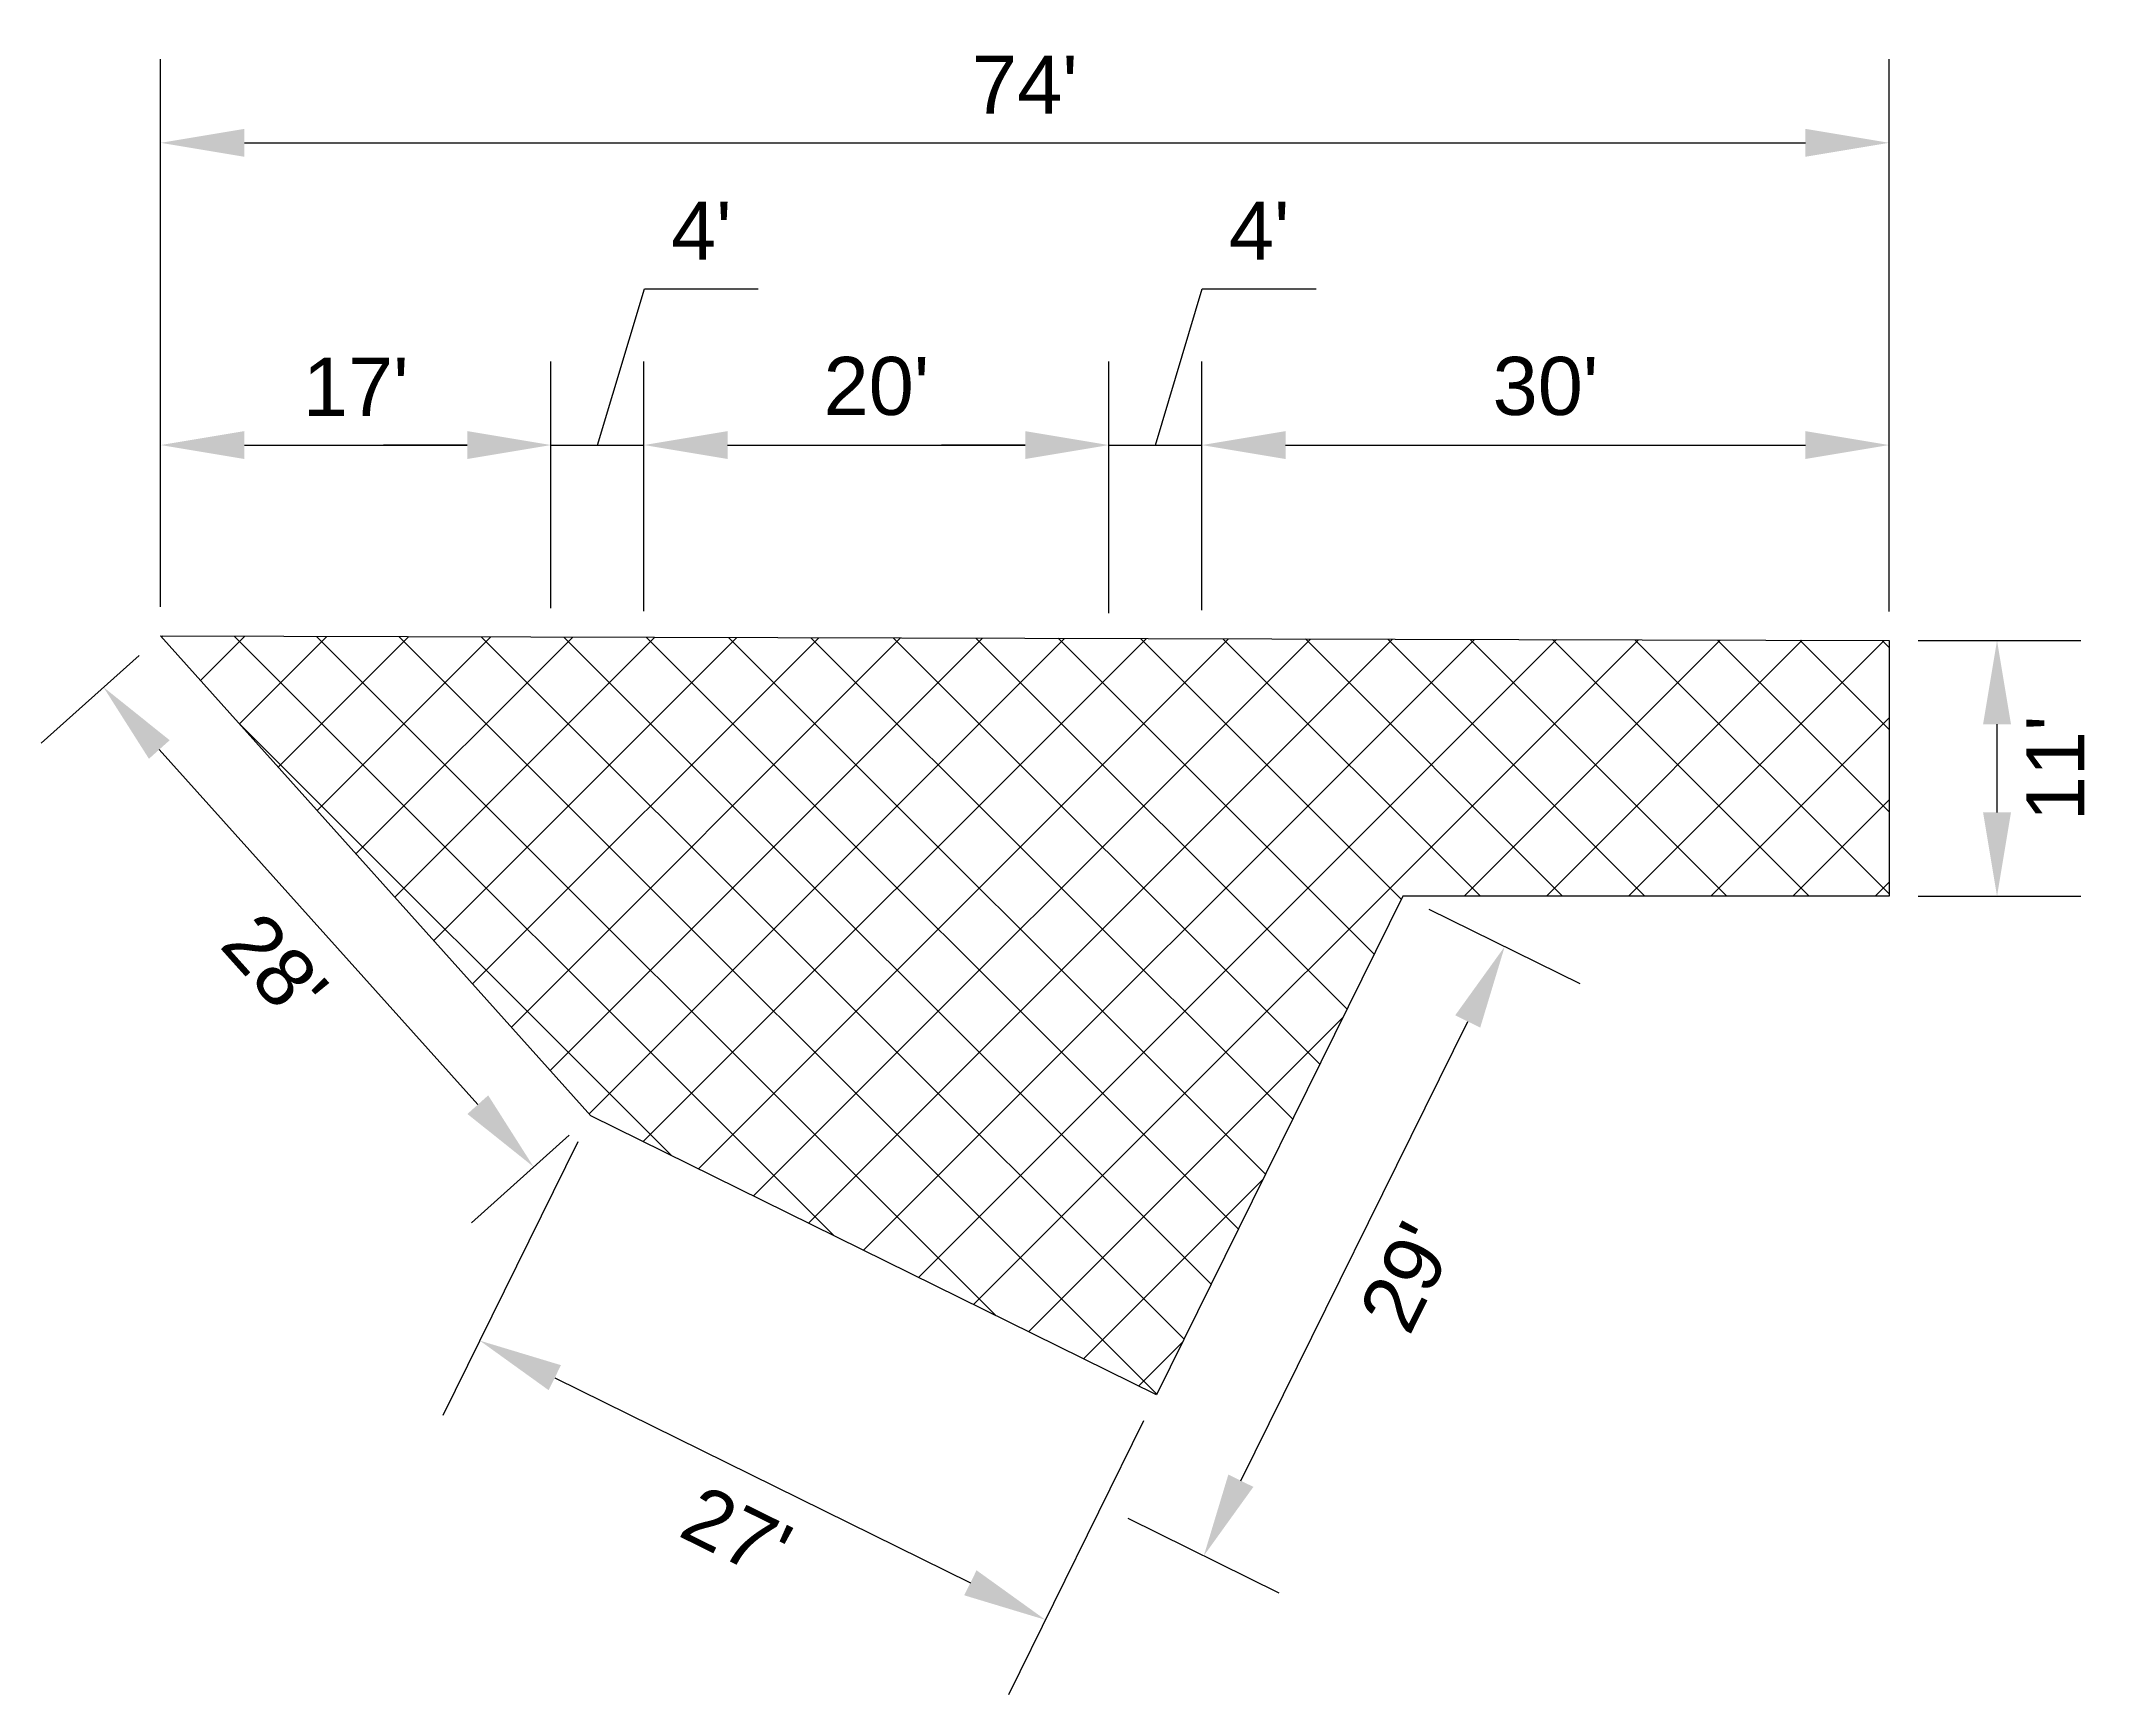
# Model space of a CAD drawing. Extents: x 6427206 to 6435731, y 1884028 to 1888410.
# Drawn here: x 6433979.1 to 6434067.6, y 1885198.6 to 1885269.7 of the extents above; entities that cross this region are included whole.
import ezdxf

# ---------------------------------------------------------------- set-up
doc = ezdxf.new("R2010")
doc.units = 0
doc.header["$MEASUREMENT"] = 0
doc.layers.get('Defpoints').update_dxf_attribs({"lineweight": 25})
doc.layers.add('ANNO-DIMS-ESMT', color=150, linetype='Continuous', lineweight=25, plot=False)
doc.layers.add('C-LIMIT-LEASE-IMPACT', color=7, linetype='Continuous', lineweight=30)
doc.layers.add('C-LIMIT-LEASE-IMPACT-HATCH', color=7, linetype='Continuous', lineweight=30)
doc.styles.add('Arial 0.125', font='arial.ttf', dxfattribs={"height": 0.125})
doc.dimstyles.new('Arial 0.125', dxfattribs={"dimtxt": 0.125, "dimasz": 0.18, "dimexe": 0.18, "dimexo": 0.0625, "dimgap": 0.0625, "dimtad": 2, "dimdec": 0, "dimzin": 0, "dimdsep": 46, "dimtxsty": 'Arial 0.125', "dimcen": 0.09, "dimclrt": 256, "dimadec": 0, "dimazin": 0, "dimtfac": 1, "dimtdec": 0, "dimtofl": 0, "dimtmove": 0, "dimatfit": 3, "dimfxl": 1, "dimtfill": 1, "dimtolj": 1, "dimtzin": 0, "dimarcsym": 0})

# ---------------------------------------------------------------- blocks, each defined once
blk = doc.blocks.new('*D77')
at = {"layer": 'ANNO-DIMS-ESMT', "color": 0, "lineweight": -2, "transparency": 16777216}
for p, q in [((6433984.191, 1885245.399), (6433984.191, 1885268.971)), ((6434058.549, 1885245.202), (6434058.549, 1885268.971)), ((6433987.791, 1885265.371), (6434054.949, 1885265.371))]:
    blk.add_line(p, q, dxfattribs=at)
at = {"layer": 'ANNO-DIMS-ESMT', "color": 0, "transparency": 16777216}
for points in [[(6433987.791, 1885265.971), (6433987.791, 1885264.771), (6433984.191, 1885265.371)], [(6434054.949, 1885265.971), (6434054.949, 1885264.771), (6434058.549, 1885265.371)]]:
    blk.add_solid(points, dxfattribs=at)
at = {"layer": 'Defpoints', "color": 0, "transparency": 16777216}
for p in [(6434058.549, 1885265.371), (6433984.191, 1885244.149), (6434058.549, 1885243.952)]:
    blk.add_point(p, dxfattribs=at)
at = {"layer": 'ANNO-DIMS-ESMT', "transparency": 16777216, "insert": (6434021.37, 1885267.871), "char_height": 2.5, "attachment_point": 5, "style": 'Arial 0.125', "bg_fill": 3, "box_fill_scale": 1.25, "bg_fill_color": 256, "bg_fill_true_color": 13158600, "bg_fill_transparency": 0}
blk.add_mtext("\\A1;74'", dxfattribs=at)
blk = doc.blocks.new('*D78')
at = {"layer": 'ANNO-DIMS-ESMT', "color": 0, "lineweight": -2, "transparency": 16777216}
for p, q in [((6433984.191, 1885245.399), (6433984.191, 1885255.964)), ((6434000.983, 1885245.348), (6434000.983, 1885255.964)), ((6433987.791, 1885252.364), (6433997.383, 1885252.364))]:
    blk.add_line(p, q, dxfattribs=at)
at = {"layer": 'ANNO-DIMS-ESMT', "color": 0, "transparency": 16777216}
for points in [[(6433987.791, 1885252.964), (6433987.791, 1885251.764), (6433984.191, 1885252.364)], [(6433997.383, 1885252.964), (6433997.383, 1885251.764), (6434000.983, 1885252.364)]]:
    blk.add_solid(points, dxfattribs=at)
at = {"layer": 'Defpoints', "color": 0, "transparency": 16777216}
for p in [(6434000.983, 1885252.364), (6433984.191, 1885244.149), (6434000.983, 1885244.098)]:
    blk.add_point(p, dxfattribs=at)
at = {"layer": 'ANNO-DIMS-ESMT', "transparency": 16777216, "insert": (6433992.587, 1885254.869), "char_height": 2.5, "attachment_point": 5, "style": 'Arial 0.125', "bg_fill": 3, "box_fill_scale": 1.25, "bg_fill_color": 256, "bg_fill_true_color": 13158600, "bg_fill_transparency": 0}
blk.add_mtext("\\A1;17'", dxfattribs=at)
blk = doc.blocks.new('*D79')
at = {"layer": 'ANNO-DIMS-ESMT', "color": 0, "lineweight": -2, "transparency": 16777216}
for p, q in [((6434002.983, 1885252.364), (6434005.001, 1885259.089)), ((6434005.001, 1885259.089), (6434009.902, 1885259.089)), ((6434000.983, 1885245.348), (6434000.983, 1885255.964)), ((6434004.983, 1885245.212), (6434004.983, 1885255.964)), ((6433997.383, 1885252.364), (6433993.783, 1885252.364)), ((6434000.983, 1885252.364), (6434004.983, 1885252.364)), ((6434008.583, 1885252.364), (6434012.183, 1885252.364))]:
    blk.add_line(p, q, dxfattribs=at)
at = {"layer": 'ANNO-DIMS-ESMT', "color": 0, "transparency": 16777216}
for points in [[(6433997.383, 1885252.964), (6433997.383, 1885251.764), (6434000.983, 1885252.364)], [(6434008.583, 1885252.964), (6434008.583, 1885251.764), (6434004.983, 1885252.364)]]:
    blk.add_solid(points, dxfattribs=at)
at = {"layer": 'Defpoints', "color": 0, "transparency": 16777216}
for p in [(6434004.983, 1885252.364), (6434000.983, 1885244.098), (6434004.983, 1885243.962)]:
    blk.add_point(p, dxfattribs=at)
at = {"layer": 'ANNO-DIMS-ESMT', "transparency": 16777216, "insert": (6434007.451, 1885261.589), "char_height": 2.5, "attachment_point": 5, "style": 'Arial 0.125', "bg_fill": 3, "box_fill_scale": 1.25, "bg_fill_color": 256, "bg_fill_true_color": 13158600, "bg_fill_transparency": 0}
blk.add_mtext("\\A1;4'", dxfattribs=at)
blk = doc.blocks.new('*D80')
at = {"layer": 'ANNO-DIMS-ESMT', "color": 0, "lineweight": -2, "transparency": 16777216}
for p, q in [((6434004.983, 1885245.212), (6434004.983, 1885255.964)), ((6434024.983, 1885245.136), (6434024.983, 1885255.964)), ((6434008.583, 1885252.364), (6434021.383, 1885252.364))]:
    blk.add_line(p, q, dxfattribs=at)
at = {"layer": 'ANNO-DIMS-ESMT', "color": 0, "transparency": 16777216}
for points in [[(6434008.583, 1885252.964), (6434008.583, 1885251.764), (6434004.983, 1885252.364)], [(6434021.383, 1885252.964), (6434021.383, 1885251.764), (6434024.983, 1885252.364)]]:
    blk.add_solid(points, dxfattribs=at)
at = {"layer": 'Defpoints', "color": 0, "transparency": 16777216}
for p in [(6434024.983, 1885252.364), (6434004.983, 1885243.962), (6434024.983, 1885243.886)]:
    blk.add_point(p, dxfattribs=at)
at = {"layer": 'ANNO-DIMS-ESMT', "transparency": 16777216, "insert": (6434014.983, 1885254.89), "char_height": 2.5, "attachment_point": 5, "style": 'Arial 0.125', "bg_fill": 3, "box_fill_scale": 1.25, "bg_fill_color": 256, "bg_fill_true_color": 13158600, "bg_fill_transparency": 0}
blk.add_mtext("\\A1;20'", dxfattribs=at)
blk = doc.blocks.new('*D81')
at = {"layer": 'ANNO-DIMS-ESMT', "color": 0, "lineweight": -2, "transparency": 16777216}
for p, q in [((6434026.983, 1885252.364), (6434029, 1885259.089)), ((6434029, 1885259.089), (6434033.901, 1885259.089)), ((6434024.983, 1885245.136), (6434024.983, 1885255.964)), ((6434028.983, 1885245.253), (6434028.983, 1885255.964)), ((6434021.383, 1885252.364), (6434017.783, 1885252.364)), ((6434024.983, 1885252.364), (6434028.983, 1885252.364)), ((6434032.583, 1885252.364), (6434036.183, 1885252.364))]:
    blk.add_line(p, q, dxfattribs=at)
at = {"layer": 'ANNO-DIMS-ESMT', "color": 0, "transparency": 16777216}
for points in [[(6434021.383, 1885252.964), (6434021.383, 1885251.764), (6434024.983, 1885252.364)], [(6434032.583, 1885252.964), (6434032.583, 1885251.764), (6434028.983, 1885252.364)]]:
    blk.add_solid(points, dxfattribs=at)
at = {"layer": 'Defpoints', "color": 0, "transparency": 16777216}
for p in [(6434028.983, 1885252.364), (6434024.983, 1885243.886), (6434028.983, 1885244.003)]:
    blk.add_point(p, dxfattribs=at)
at = {"layer": 'ANNO-DIMS-ESMT', "transparency": 16777216, "insert": (6434031.451, 1885261.589), "char_height": 2.5, "attachment_point": 5, "style": 'Arial 0.125', "bg_fill": 3, "box_fill_scale": 1.25, "bg_fill_color": 256, "bg_fill_true_color": 13158600, "bg_fill_transparency": 0}
blk.add_mtext("\\A1;4'", dxfattribs=at)
blk = doc.blocks.new('*D82')
at = {"layer": 'ANNO-DIMS-ESMT', "color": 0, "lineweight": -2, "transparency": 16777216}
for p, q in [((6434028.983, 1885245.253), (6434028.983, 1885255.964)), ((6434058.549, 1885245.202), (6434058.549, 1885255.964)), ((6434032.583, 1885252.364), (6434054.949, 1885252.364))]:
    blk.add_line(p, q, dxfattribs=at)
at = {"layer": 'ANNO-DIMS-ESMT', "color": 0, "transparency": 16777216}
for points in [[(6434032.583, 1885252.964), (6434032.583, 1885251.764), (6434028.983, 1885252.364)], [(6434054.949, 1885252.964), (6434054.949, 1885251.764), (6434058.549, 1885252.364)]]:
    blk.add_solid(points, dxfattribs=at)
at = {"layer": 'Defpoints', "color": 0, "transparency": 16777216}
for p in [(6434058.549, 1885252.364), (6434028.983, 1885244.003), (6434058.549, 1885243.952)]:
    blk.add_point(p, dxfattribs=at)
at = {"layer": 'ANNO-DIMS-ESMT', "transparency": 16777216, "insert": (6434043.766, 1885254.891), "char_height": 2.5, "attachment_point": 5, "style": 'Arial 0.125', "bg_fill": 3, "box_fill_scale": 1.25, "bg_fill_color": 256, "bg_fill_true_color": 13158600, "bg_fill_transparency": 0}
blk.add_mtext("\\A1;30'", dxfattribs=at)
blk = doc.blocks.new('*D83')
at = {"layer": 'ANNO-DIMS-ESMT', "color": 0, "lineweight": -2, "transparency": 16777216}
for p, q in [((6434002.145, 1885222.383), (6433996.325, 1885210.596)), ((6434001.147, 1885212.23), (6434019.026, 1885203.402)), ((6434026.48, 1885210.367), (6434020.661, 1885198.58))]:
    blk.add_line(p, q, dxfattribs=at)
at = {"layer": 'ANNO-DIMS-ESMT', "color": 0, "transparency": 16777216}
for points in [[(6434001.412, 1885212.768), (6434000.881, 1885211.692), (6433997.919, 1885213.824)], [(6434019.292, 1885203.94), (6434018.761, 1885202.864), (6434022.254, 1885201.808)]]:
    blk.add_solid(points, dxfattribs=at)
at = {"layer": 'Defpoints', "color": 0, "transparency": 16777216}
for p in [(6434002.698, 1885223.504), (6434027.034, 1885211.488), (6434022.254, 1885201.808)]:
    blk.add_point(p, dxfattribs=at)
at = {"layer": 'ANNO-DIMS-ESMT', "transparency": 16777216, "insert": (6434008.977, 1885205.569), "char_height": 2.5, "attachment_point": 5, "rotation": 333.72232, "style": 'Arial 0.125', "bg_fill": 3, "box_fill_scale": 1.25, "bg_fill_color": 256, "bg_fill_true_color": 13158600, "bg_fill_transparency": 0}
blk.add_mtext("\\A1;27'", dxfattribs=at)
blk = doc.blocks.new('*D84')
at = {"layer": 'ANNO-DIMS-ESMT', "color": 0, "lineweight": -2, "transparency": 16777216}
for p, q in [((6434059.799, 1885243.952), (6434066.792, 1885243.952)), ((6434063.192, 1885236.552), (6434063.192, 1885240.352)), ((6434059.799, 1885232.952), (6434066.792, 1885232.952))]:
    blk.add_line(p, q, dxfattribs=at)
at = {"layer": 'ANNO-DIMS-ESMT', "color": 0, "transparency": 16777216}
for points in [[(6434062.592, 1885240.352), (6434063.792, 1885240.352), (6434063.192, 1885243.952)], [(6434062.592, 1885236.552), (6434063.792, 1885236.552), (6434063.192, 1885232.952)]]:
    blk.add_solid(points, dxfattribs=at)
at = {"layer": 'Defpoints', "color": 0, "transparency": 16777216}
for p in [(6434058.549, 1885243.952), (6434063.192, 1885243.952), (6434058.549, 1885232.952)]:
    blk.add_point(p, dxfattribs=at)
at = {"layer": 'ANNO-DIMS-ESMT', "transparency": 16777216, "insert": (6434065.698, 1885238.452), "char_height": 2.5, "attachment_point": 5, "rotation": 90, "style": 'Arial 0.125', "bg_fill": 3, "box_fill_scale": 1.25, "bg_fill_color": 256, "bg_fill_true_color": 13158600, "bg_fill_transparency": 0}
blk.add_mtext("\\A1;11'", dxfattribs=at)
blk = doc.blocks.new('*D85')
at = {"layer": 'ANNO-DIMS-ESMT', "color": 0, "lineweight": -2, "transparency": 16777216}
for p, q in [((6434038.752, 1885232.398), (6434045.243, 1885229.194)), ((6434030.662, 1885207.794), (6434040.421, 1885227.559)), ((6434025.806, 1885206.177), (6434032.296, 1885202.973))]:
    blk.add_line(p, q, dxfattribs=at)
at = {"layer": 'ANNO-DIMS-ESMT', "color": 0, "transparency": 16777216}
for points in [[(6434039.883, 1885227.825), (6434040.959, 1885227.294), (6434042.015, 1885230.787)], [(6434030.124, 1885208.06), (6434031.2, 1885207.529), (6434029.068, 1885204.566)]]:
    blk.add_solid(points, dxfattribs=at)
at = {"layer": 'Defpoints', "color": 0, "transparency": 16777216}
for p in [(6434037.631, 1885232.952), (6434042.015, 1885230.787), (6434024.685, 1885206.731)]:
    blk.add_point(p, dxfattribs=at)
at = {"layer": 'ANNO-DIMS-ESMT', "transparency": 16777216, "insert": (6434037.807, 1885216.558), "char_height": 2.5, "attachment_point": 5, "rotation": 63.72232, "style": 'Arial 0.125', "bg_fill": 3, "box_fill_scale": 1.25, "bg_fill_color": 256, "bg_fill_true_color": 13158600, "bg_fill_transparency": 0}
blk.add_mtext("\\A1;29'", dxfattribs=at)
blk = doc.blocks.new('*D132')
at = {"layer": 'ANNO-DIMS-ESMT', "color": 0, "lineweight": -2, "transparency": 16777216}
for p, q in [((6433983.26, 1885243.315), (6433979.05, 1885239.541)), ((6433984.134, 1885239.263), (6433997.835, 1885223.979)), ((6434001.767, 1885222.669), (6433997.557, 1885218.895))]:
    blk.add_line(p, q, dxfattribs=at)
at = {"layer": 'ANNO-DIMS-ESMT', "color": 0, "transparency": 16777216}
for points in [[(6433984.58, 1885239.663), (6433983.687, 1885238.862), (6433981.731, 1885241.944)], [(6433998.282, 1885224.379), (6433997.388, 1885223.578), (6434000.238, 1885221.298)]]:
    blk.add_solid(points, dxfattribs=at)
at = {"layer": 'Defpoints', "color": 0, "transparency": 16777216}
for p in [(6433984.191, 1885244.149), (6434002.698, 1885223.504), (6434000.238, 1885221.298)]:
    blk.add_point(p, dxfattribs=at)
at = {"layer": 'ANNO-DIMS-ESMT', "transparency": 16777216, "insert": (6433989.103, 1885229.934), "char_height": 2.5, "attachment_point": 5, "rotation": 311.87367, "style": 'Arial 0.125', "bg_fill": 3, "box_fill_scale": 1.25, "bg_fill_color": 256, "bg_fill_true_color": 13158600, "bg_fill_transparency": 0}
blk.add_mtext("\\A1;28'", dxfattribs=at)

msp = doc.modelspace()

# ---------------------------------------------------------------- dimensions: what is measured, and where the dimension line sits
at = {"layer": 'ANNO-DIMS-ESMT'}
dim = msp.add_linear_dim(base=(6434058.549, 1885265.371), p1=(6433984.191, 1885244.149), p2=(6434058.549, 1885243.952), dimstyle='Arial 0.125', override={"dimpost": "'"}, dxfattribs=at)
dim.commit()
dim.dimension.update_dxf_attribs({"geometry": '*D77', "text_midpoint": (6434021.37, 1885267.871)})
dim = msp.add_aligned_dim(p1=(6434002.698, 1885223.504), p2=(6434027.034, 1885211.488), distance=-10.796, dimstyle='Arial 0.125', override={"dimpost": "'"}, dxfattribs=at)
dim.commit()
dim.dimension.update_dxf_attribs({"geometry": '*D83', "text_midpoint": (6434008.977, 1885205.569)})

# ---------------------------------------------------------------- next in the draw order: dimensions: what is measured, and where the dimension line sits
dim = msp.add_linear_dim(base=(6434000.983, 1885252.364), p1=(6433984.191, 1885244.149), p2=(6434000.983, 1885244.098), dimstyle='Arial 0.125', override={"dimpost": "'"}, dxfattribs=at)
dim.commit()
dim.dimension.update_dxf_attribs({"geometry": '*D78', "text_midpoint": (6433992.587, 1885254.869)})
dim = msp.add_aligned_dim(p1=(6434024.685, 1885206.731), p2=(6434037.631, 1885232.952), distance=-4.888, dimstyle='Arial 0.125', override={"dimpost": "'"}, dxfattribs=at)
dim.commit()
dim.dimension.update_dxf_attribs({"geometry": '*D85', "text_midpoint": (6434037.807, 1885216.558)})

# ---------------------------------------------------------------- next in the draw order: dimensions: what is measured, and where the dimension line sits
dim = msp.add_linear_dim(base=(6434004.983, 1885252.364), p1=(6434000.983, 1885244.098), p2=(6434004.983, 1885243.962), dimstyle='Arial 0.125', override={"dimpost": "'"}, dxfattribs=at)
dim.commit()
dim.dimension.update_dxf_attribs({"geometry": '*D79', "text_midpoint": (6434006.251, 1885261.589)})

# ---------------------------------------------------------------- next in the draw order: dimensions: what is measured, and where the dimension line sits
dim = msp.add_linear_dim(base=(6434024.983, 1885252.364), p1=(6434004.983, 1885243.962), p2=(6434024.983, 1885243.886), dimstyle='Arial 0.125', override={"dimpost": "'"}, dxfattribs=at)
dim.commit()
dim.dimension.update_dxf_attribs({"geometry": '*D80', "text_midpoint": (6434014.983, 1885254.89)})

# ---------------------------------------------------------------- next in the draw order: dimensions: what is measured, and where the dimension line sits
dim = msp.add_linear_dim(base=(6434028.983, 1885252.364), p1=(6434024.983, 1885243.886), p2=(6434028.983, 1885244.003), dimstyle='Arial 0.125', override={"dimpost": "'"}, dxfattribs=at)
dim.commit()
dim.dimension.update_dxf_attribs({"geometry": '*D81', "text_midpoint": (6434030.25, 1885261.589)})

# ---------------------------------------------------------------- next in the draw order: dimensions: what is measured, and where the dimension line sits
dim = msp.add_linear_dim(base=(6434058.549, 1885252.364), p1=(6434028.983, 1885244.003), p2=(6434058.549, 1885243.952), dimstyle='Arial 0.125', override={"dimpost": "'"}, dxfattribs=at)
dim.commit()
dim.dimension.update_dxf_attribs({"geometry": '*D82', "text_midpoint": (6434043.766, 1885254.891)})

# ---------------------------------------------------------------- next in the draw order: dimensions: what is measured, and where the dimension line sits
dim = msp.add_aligned_dim(p1=(6434058.549, 1885232.952), p2=(6434058.549, 1885243.952), distance=-4.643, dimstyle='Arial 0.125', override={"dimpost": "'"}, dxfattribs=at)
dim.commit()
dim.dimension.update_dxf_attribs({"geometry": '*D84', "text_midpoint": (6434065.698, 1885238.452)})

# ---------------------------------------------------------------- next in the draw order: hatches: boundary and pattern name
at = {"layer": 'C-LIMIT-LEASE-IMPACT-HATCH'}
h = msp.add_hatch(dxfattribs=at)
h.set_pattern_fill('ANSI37', color=256)
h.set_pattern_definition([(45, (0, 0), (-1.767766953, 1.767766953), []), (135, (0, 0), (-1.767766953, -1.767766953), [])])
h.paths.add_polyline_path([(6434027.034, 1885211.488), (6434002.698, 1885223.504), (6433984.191, 1885244.149), (6434058.549, 1885243.952), (6434058.549, 1885232.952), (6434037.631, 1885232.952)])

# ---------------------------------------------------------------- next in the draw order: linework, layer by layer
at = {"layer": 'C-LIMIT-LEASE-IMPACT', "flags": 128}
msp.add_lwpolyline([(6434027.034, 1885211.488), (6434002.698, 1885223.504), (6433984.191, 1885244.149), (6434058.549, 1885243.952), (6434058.549, 1885232.952), (6434037.631, 1885232.952)], close=True, dxfattribs=at)

# ---------------------------------------------------------------- next in the draw order: dimensions: what is measured, and where the dimension line sits
at = {"layer": 'ANNO-DIMS-ESMT'}
dim = msp.add_aligned_dim(p1=(6433984.191, 1885244.149), p2=(6434002.698, 1885223.504), distance=-3.304, dimstyle='Arial 0.125', override={"dimpost": "'"}, dxfattribs=at)
dim.commit()
dim.dimension.update_dxf_attribs({"geometry": '*D132', "text_midpoint": (6433989.103, 1885229.934)})

doc.saveas('drawing.dxf')
